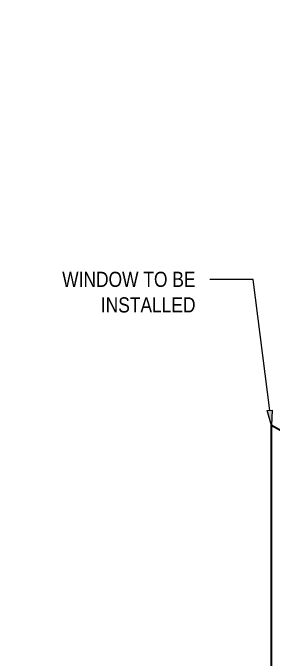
# Model space of a CAD drawing. Header units: inches. Extents: x -24 to 76, y -57 to 19.
# Drawn here: x 60.01 to 62.68, y -2.6 to 4.06 of the extents above; entities that cross this region are included whole.
import ezdxf

# ---------------------------------------------------------------- set-up
doc = ezdxf.new("R2010")
doc.units = ezdxf.units.IN
doc.header["$MEASUREMENT"] = 0
for name, color, linetype, lineweight in [('.ATI-TEXT', 7, 'Continuous', 0), ('G-ANNO-TTLB', 7, 'Continuous', 0), ('TYVEK', 7, 'Continuous', 0)]:
    doc.layers.add(name, color=color, linetype=linetype, lineweight=lineweight)

msp = doc.modelspace()

# ---------------------------------------------------------------- hatches: boundary and pattern name
at = {"layer": '.ATI-TEXT', "true_color": 0x000000, "transparency": 33554687}
h = msp.add_hatch(color=18, dxfattribs=at)
h.dxf.hatch_style = 2
h.paths.add_polyline_path([(62.674, -0.0349), (62.6676, -0.1932), (62.6223, -0.0414)])
at = {"layer": 'G-ANNO-TTLB', "true_color": 0xff00ff, "transparency": 33554687}
h = msp.add_hatch(color=6, dxfattribs=at)
edge = h.paths.add_edge_path()
edge.add_spline(control_points=[(71.2893, -15.0744), (71.2893, -15.0744), (30.6016, -15.0744), (30.6016, -15.0744), (30.6016, -15.0744), (30.6016, 19.0506), (30.6016, 19.0506), (30.6016, 19.0506), (71.2893, 19.0506), (71.2893, 19.0506), (71.2893, 19.0506), (71.2893, -15.0744), (71.2893, -15.0744)], knot_values=[0, 0, 0, 0, 1, 1, 1, 2, 2, 2, 3, 3, 3, 4, 4, 4, 4], degree=3, periodic=0)
edge = h.paths.add_edge_path()
edge.add_spline(control_points=[(30.7266, 18.9256), (30.7266, 18.9256), (30.7266, -14.9494), (30.7266, -14.9494), (30.7266, -14.9494), (71.1643, -14.9494), (71.1643, -14.9494), (71.1643, -14.9494), (71.1643, 18.9256), (71.1643, 18.9256), (71.1643, 18.9256), (30.7266, 18.9256), (30.7266, 18.9256)], knot_values=[0, 0, 0, 0, 1, 1, 1, 2, 2, 2, 3, 3, 3, 4, 4, 4, 4], degree=3, periodic=0)
edge.add_line((30.7266, 18.9256), (30.7266, 18.9256))

# ---------------------------------------------------------------- linework, layer by layer
at = {"layer": '.ATI-TEXT', "color": 18, "lineweight": 0, "true_color": 0x000000}
for p, q in [((62.4789, 1.3108), (62.0317, 1.3108)), ((62.6482, -0.0382), (62.4789, 1.3108))]:
    msp.add_line(p, q, dxfattribs=at)
at = {"layer": '.ATI-TEXT'}
msp.add_lwpolyline([(62.674, -0.0349), (62.6676, -0.1932), (62.6223, -0.0414), (62.6223, -0.0414)], close=True, dxfattribs=at)
at = {"layer": 'G-ANNO-TTLB'}
for points in [[(71.2893, -15.0744), (71.2893, -15.0744), (30.6016, -15.0744), (30.6016, -15.0744), (30.6016, -15.0744), (30.6016, 19.0506), (30.6016, 19.0506), (30.6016, 19.0506), (71.2893, 19.0506), (71.2893, 19.0506), (71.2893, 19.0506), (71.2893, -15.0744), (71.2893, -15.0744)], [(30.7266, 18.9256), (30.7266, 18.9256), (30.7266, -14.9494), (30.7266, -14.9494), (30.7266, -14.9494), (71.1643, -14.9494), (71.1643, -14.9494), (71.1643, -14.9494), (71.1643, 18.9256), (71.1643, 18.9256), (71.1643, 18.9256), (30.7266, 18.9256), (30.7266, 18.9256)]]:
    msp.add_open_spline(points, degree=3, knots=[0, 0, 0, 0, 1, 1, 1, 2, 2, 2, 3, 3, 3, 4, 4, 4, 4], dxfattribs=at)
at = {"layer": 'TYVEK', "color": 191, "lineweight": 25, "true_color": 0xbf7fff}
for p in [(63.9703, -0.9401), (62.6676, -2.7532)]:
    msp.add_line(p, (62.6676, -0.1932), dxfattribs=at)

# ---------------------------------------------------------------- texts
at = {"layer": '.ATI-TEXT', "char_height": 0.2, "attachment_point": 7}
for s, insert in [('\\C18;\\c0;\\FArial Narrow|b0|i0|c1;\\H0.156250;\\W1.000000;WINDOW TO BE', (60.5128, 1.2312)), ('\\C18;\\c0;\\FArial Narrow|b0|i0|c1;\\H0.156250;\\W1.000000;INSTALLED', (60.9105, 0.968))]:
    msp.add_mtext(s, dxfattribs=dict(at, insert=insert))

doc.saveas('drawing.dxf')
